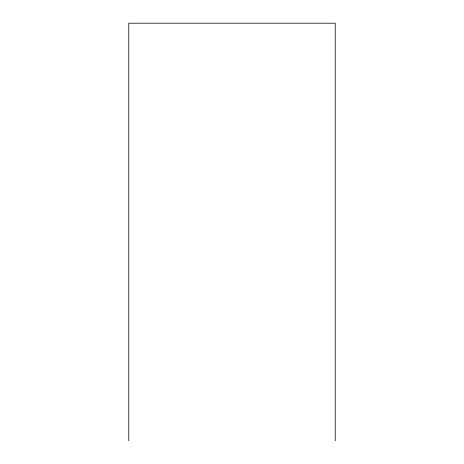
<?xml version="1.0" encoding="UTF-8"?>
<svg xmlns="http://www.w3.org/2000/svg" width="464" height="464" viewBox="0 0 464 464"><rect width="100%" height="100%" fill="white"/><g stroke="black" fill="none" stroke-linecap="round" stroke-linejoin="round"><path stroke-width="0.7" d="M335.234 440.8L335.234 23.2L128.766 23.2L128.766 440.8"/></g></svg>
